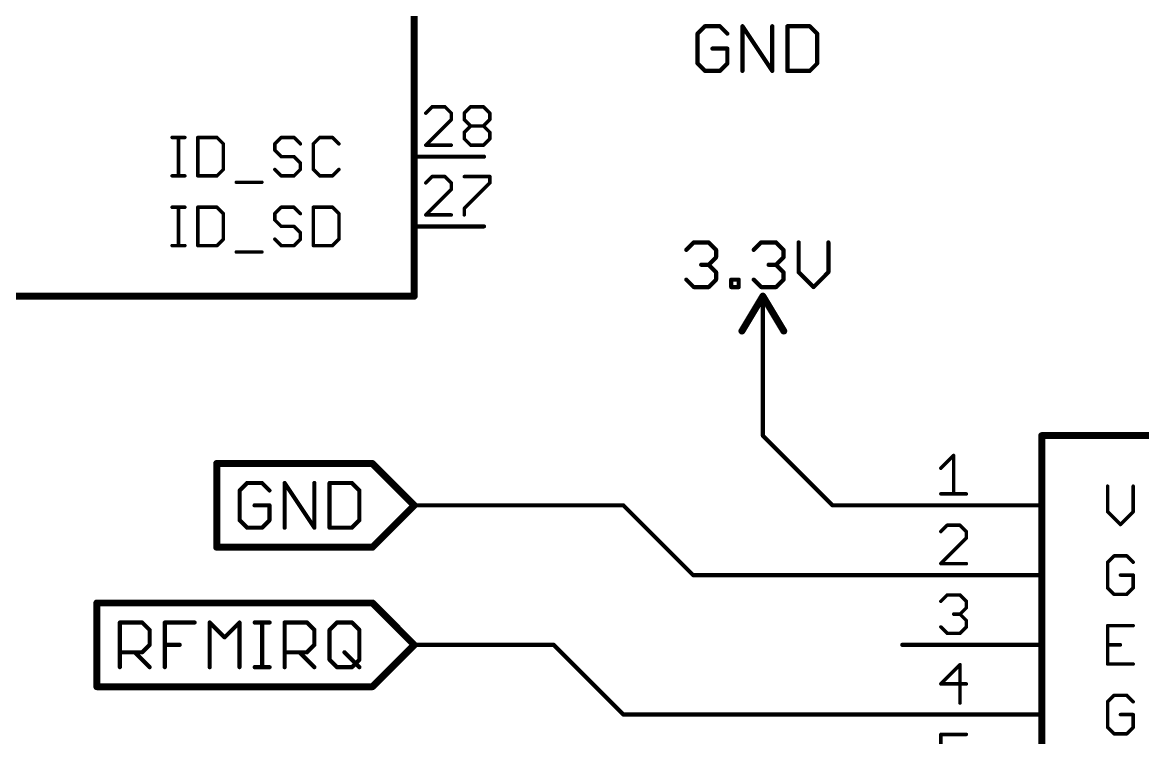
# Model space of a CAD drawing. Extents: x 2 to 137, y 1 to 177.
# Drawn here: x 72.08 to 112.89, y 85.52 to 111.57 of the extents above; entities that cross this region are included whole.
import ezdxf

# ---------------------------------------------------------------- set-up
doc = ezdxf.new("R2010")
doc.units = 0
for name, color, linetype in [('91', 94, 'CONTINUOUS'), ('94', 14, 'CONTINUOUS'), ('95', 250, 'CONTINUOUS'), ('96', 250, 'CONTINUOUS')]:
    doc.layers.add(name, color=color, linetype=linetype)

msp = doc.modelspace()

# ---------------------------------------------------------------- linework, layer by layer
at = {"layer": '91', "const_width": 0.1524}
for points in [[(99.06, 96.52), (99.06, 99.06)], [(101.6, 93.98), (99.06, 96.52)], [(88.9, 93.98), (86.36, 93.98)], [(93.98, 93.98), (88.9, 93.98)], [(96.52, 91.44), (93.98, 93.98)], [(104.14, 93.98), (101.6, 93.98)], [(104.14, 91.44), (96.52, 91.44)], [(91.44, 88.9), (86.36, 88.9)], [(93.98, 86.36), (91.44, 88.9)], [(104.14, 86.36), (93.98, 86.36)]]:
    msp.add_lwpolyline(points, dxfattribs=at)
at = {"layer": '91', "const_width": 0.0762}
for points in [[(99.0981, 99.06, 1), (99.0219, 99.06)], [(99.0219, 96.52, 1), (99.0981, 96.52)], [(99.0869, 96.5469, 1), (99.0331, 96.4931)], [(86.36, 94.0181, 1), (86.36, 93.9419)], [(88.9, 94.0181, 1), (88.9, 93.9419)], [(88.9, 93.9419, 1), (88.9, 94.0181)], [(94.0069, 94.0069, 1), (93.9531, 93.9531)], [(93.98, 93.9419, 1), (93.98, 94.0181)], [(101.6, 94.0181, 1), (101.6, 93.9419)], [(101.5731, 93.9531, 1), (101.6269, 94.0069)], [(104.14, 93.9419, 1), (104.14, 94.0181)], [(96.52, 91.4781, 1), (96.52, 91.4019)], [(96.4931, 91.4131, 1), (96.5469, 91.4669)], [(104.14, 91.4019, 1), (104.14, 91.4781)], [(86.36, 88.9381, 1), (86.36, 88.8619)], [(91.4669, 88.9269, 1), (91.4131, 88.8731)], [(91.44, 88.8619, 1), (91.44, 88.9381)], [(93.98, 86.3981, 1), (93.98, 86.3219)], [(93.9531, 86.3331, 1), (94.0069, 86.3869)], [(104.14, 86.3219, 1), (104.14, 86.3981)]]:
    msp.add_lwpolyline(points, format="xyb", dxfattribs=at)
at = {"layer": '94'}
for points, const_width in [([(86.36, 165.1), (86.36, 101.6)], 0.254), ([(88.9, 106.68), (86.36, 106.68)], 0.1524), ([(88.9, 104.14), (86.36, 104.14)], 0.1524), ([(86.36, 101.6), (60.96, 101.6)], 0.254), ([(99.06, 101.6), (98.298, 100.33)], 0.254), ([(99.822, 100.33), (99.06, 101.6)], 0.254), ([(99.06, 99.06), (99.06, 101.6)], 0.1524), ([(132.08, 96.52), (109.22, 96.52)], 0.254), ([(109.22, 96.52), (109.22, 71.12)], 0.254), ([(104.14, 93.98), (109.22, 93.98)], 0.1524), ([(104.14, 91.44), (109.22, 91.44)], 0.1524), ([(104.14, 88.9), (109.22, 88.9)], 0.1524), ([(104.14, 86.36), (109.22, 86.36)], 0.1524)]:
    msp.add_lwpolyline(points, dxfattribs=dict(at, const_width=const_width))
for points, const_width in [([(86.36, 106.7181, 1), (86.36, 106.6419)], 0.0762), ([(88.9, 106.6419, 1), (88.9, 106.7181)], 0.0762), ([(86.36, 104.1781, 1), (86.36, 104.1019)], 0.0762), ([(88.9, 104.1019, 1), (88.9, 104.1781)], 0.0762), ([(86.2965, 101.6, 1), (86.4235, 101.6)], 0.127), ([(86.36, 101.5365, 1), (86.36, 101.6635)], 0.127), ([(99.1145, 101.6327, 1), (99.0055, 101.5673)], 0.127), ([(99.1145, 101.5673, 1), (99.0055, 101.6327)], 0.127), ([(99.0981, 101.6, 1), (99.0219, 101.6)], 0.0762), ([(98.2435, 100.3627, 1), (98.3525, 100.2973)], 0.127), ([(99.7675, 100.2973, 1), (99.8765, 100.3627)], 0.127), ([(99.0219, 99.06, 1), (99.0981, 99.06)], 0.0762), ([(109.22, 96.5835, 1), (109.22, 96.4565)], 0.127), ([(109.2835, 96.52, 1), (109.1565, 96.52)], 0.127), ([(104.14, 94.0181, 1), (104.14, 93.9419)], 0.0762), ([(109.22, 93.9419, 1), (109.22, 94.0181)], 0.0762), ([(104.14, 91.4781, 1), (104.14, 91.4019)], 0.0762), ([(109.22, 91.4019, 1), (109.22, 91.4781)], 0.0762), ([(104.14, 88.9381, 1), (104.14, 88.8619)], 0.0762), ([(109.22, 88.8619, 1), (109.22, 88.9381)], 0.0762), ([(104.14, 86.3981, 1), (104.14, 86.3219)], 0.0762), ([(109.22, 86.3219, 1), (109.22, 86.3981)], 0.0762)]:
    msp.add_lwpolyline(points, format="xyb", dxfattribs=dict(at, const_width=const_width))
at = {"layer": '95'}
for points, const_width in [([(87.0121, 108.4973), (86.7791, 108.2643)], 0.127), ([(87.4782, 108.4973), (87.0121, 108.4973)], 0.127), ([(87.7112, 108.2643), (87.4782, 108.4973)], 0.127), ([(88.1824, 108.2643), (88.4154, 108.4973)], 0.127), ([(88.4154, 108.4973), (88.8815, 108.4973)], 0.127), ([(88.8815, 108.4973), (89.1145, 108.2643)], 0.127), ([(87.7112, 108.0312), (87.7112, 108.2643)], 0.127), ([(88.1824, 108.0312), (88.1824, 108.2643)], 0.127), ([(89.1145, 108.2643), (89.1145, 108.0312)], 0.127), ([(86.7791, 107.0991), (87.7112, 108.0312)], 0.127), ([(88.4154, 107.7982), (88.1824, 108.0312)], 0.127), ([(88.1824, 107.5652), (88.4154, 107.7982)], 0.127), ([(88.4154, 107.7982), (88.8815, 107.7982)], 0.127), ([(89.1145, 108.0312), (88.8815, 107.7982)], 0.127), ([(88.8815, 107.7982), (89.1145, 107.5652)], 0.127), ([(77.5381, 107.3797), (78.0041, 107.3797)], 0.127), ([(77.7711, 105.9815), (77.7711, 107.3797)], 0.127), ([(78.4736, 107.3797), (78.4736, 105.9815)], 0.127), ([(79.1727, 107.3797), (78.4736, 107.3797)], 0.127), ([(79.4057, 107.1467), (79.1727, 107.3797)], 0.127), ([(81.5132, 107.3797), (81.2801, 107.1467)], 0.127), ([(81.9792, 107.3797), (81.5132, 107.3797)], 0.127), ([(82.2123, 107.1467), (81.9792, 107.3797)], 0.127), ([(82.9164, 107.3797), (82.6834, 107.1467)], 0.127), ([(83.3825, 107.3797), (82.9164, 107.3797)], 0.127), ([(83.6155, 107.1467), (83.3825, 107.3797)], 0.127), ([(88.1824, 107.3321), (88.1824, 107.5652)], 0.127), ([(88.4154, 107.0991), (88.1824, 107.3321)], 0.127), ([(89.1145, 107.3321), (88.8815, 107.0991)], 0.127), ([(89.1145, 107.5652), (89.1145, 107.3321)], 0.127), ([(79.4057, 106.2145), (79.4057, 107.1467)], 0.127), ([(81.2801, 107.1467), (81.2801, 106.9136)], 0.127), ([(81.2801, 106.9136), (81.5132, 106.6806)], 0.127), ([(82.6834, 107.1467), (82.6834, 106.2145)], 0.127), ([(87.7112, 107.0991), (86.7791, 107.0991)], 0.127), ([(88.8815, 107.0991), (88.4154, 107.0991)], 0.127), ([(81.5132, 106.6806), (81.9792, 106.6806)], 0.127), ([(81.9792, 106.6806), (82.2123, 106.4476)], 0.127), ([(79.1727, 105.9815), (79.4057, 106.2145)], 0.127), ([(81.5132, 105.9815), (81.2801, 106.2145)], 0.127), ([(82.2123, 106.2145), (81.9792, 105.9815)], 0.127), ([(82.2123, 106.4476), (82.2123, 106.2145)], 0.127), ([(82.6834, 106.2145), (82.9164, 105.9815)], 0.127), ([(83.3825, 105.9815), (83.6155, 106.2145)], 0.127), ([(77.5381, 105.9815), (78.0041, 105.9815)], 0.127), ([(78.4736, 105.9815), (79.1727, 105.9815)], 0.127), ([(79.8769, 105.7485), (80.809, 105.7485)], 0.127), ([(81.9792, 105.9815), (81.5132, 105.9815)], 0.127), ([(82.9164, 105.9815), (83.3825, 105.9815)], 0.127), ([(87.0121, 105.9573), (86.7791, 105.7243)], 0.127), ([(87.4782, 105.9573), (87.0121, 105.9573)], 0.127), ([(87.7112, 105.7243), (87.4782, 105.9573)], 0.127), ([(87.7112, 105.4912), (87.7112, 105.7243)], 0.127), ([(88.1824, 105.9573), (89.1145, 105.9573)], 0.127), ([(89.1145, 105.7243), (88.1824, 104.7921)], 0.127), ([(89.1145, 105.9573), (89.1145, 105.7243)], 0.127), ([(86.7791, 104.5591), (87.7112, 105.4912)], 0.127), ([(77.5381, 104.8397), (78.0041, 104.8397)], 0.127), ([(77.7711, 103.4415), (77.7711, 104.8397)], 0.127), ([(78.4736, 104.8397), (78.4736, 103.4415)], 0.127), ([(79.1727, 104.8397), (78.4736, 104.8397)], 0.127), ([(79.4057, 104.6067), (79.1727, 104.8397)], 0.127), ([(81.5132, 104.8397), (81.2801, 104.6067)], 0.127), ([(81.9792, 104.8397), (81.5132, 104.8397)], 0.127), ([(82.2123, 104.6067), (81.9792, 104.8397)], 0.127), ([(82.6834, 104.8397), (82.6834, 103.4415)], 0.127), ([(83.3825, 104.8397), (82.6834, 104.8397)], 0.127), ([(83.6155, 104.6067), (83.3825, 104.8397)], 0.127), ([(79.4057, 103.6745), (79.4057, 104.6067)], 0.127), ([(81.2801, 104.6067), (81.2801, 104.3736)], 0.127), ([(83.6155, 103.6745), (83.6155, 104.6067)], 0.127), ([(87.7112, 104.5591), (86.7791, 104.5591)], 0.127), ([(88.1824, 104.7921), (88.1824, 104.5591)], 0.127), ([(81.2801, 104.3736), (81.5132, 104.1406)], 0.127), ([(81.5132, 104.1406), (81.9792, 104.1406)], 0.127), ([(81.9792, 104.1406), (82.2123, 103.9076)], 0.127), ([(79.1727, 103.4415), (79.4057, 103.6745)], 0.127), ([(81.5132, 103.4415), (81.2801, 103.6745)], 0.127), ([(82.2123, 103.6745), (81.9792, 103.4415)], 0.127), ([(82.2123, 103.9076), (82.2123, 103.6745)], 0.127), ([(83.3825, 103.4415), (83.6155, 103.6745)], 0.127), ([(77.5381, 103.4415), (78.0041, 103.4415)], 0.127), ([(78.4736, 103.4415), (79.1727, 103.4415)], 0.127), ([(79.8769, 103.2085), (80.809, 103.2085)], 0.127), ([(81.9792, 103.4415), (81.5132, 103.4415)], 0.127), ([(82.6834, 103.4415), (83.3825, 103.4415)], 0.127), ([(84.836, 95.504), (79.1625, 95.504)], 0.254), ([(79.1625, 92.456), (79.1625, 95.504)], 0.254), ([(86.36, 93.98), (84.836, 95.504)], 0.254), ([(105.5434, 95.3312), (106.0095, 95.7973)], 0.127), ([(106.0095, 95.7973), (106.0095, 94.3991)], 0.127), ([(80.2719, 94.7942), (80.0007, 94.523)], 0.1524), ([(80.8142, 94.7942), (80.2719, 94.7942)], 0.1524), ([(81.0854, 94.523), (80.8142, 94.7942)], 0.1524), ([(81.6379, 93.1672), (81.6379, 94.7942)], 0.1524), ([(81.6379, 94.7942), (82.7225, 93.1672)], 0.1524), ([(82.7225, 93.1672), (82.7225, 94.7942)], 0.1524), ([(83.275, 94.7942), (83.275, 93.1672)], 0.1524), ([(84.0885, 94.7942), (83.275, 94.7942)], 0.1524), ([(84.3597, 94.523), (84.0885, 94.7942)], 0.1524), ([(111.6203, 94.6797), (111.6203, 93.7476)], 0.127), ([(112.5524, 93.7476), (112.5524, 94.6797)], 0.127), ([(80.0007, 94.523), (80.0007, 93.4384)], 0.1524), ([(84.3597, 93.4384), (84.3597, 94.523)], 0.1524), ([(105.5434, 94.3991), (106.4755, 94.3991)], 0.127), ([(81.0854, 93.9807), (80.5431, 93.9807)], 0.1524), ([(81.0854, 93.4384), (81.0854, 93.9807)], 0.1524), ([(86.36, 93.98), (84.836, 92.456)], 0.254), ([(80.0007, 93.4384), (80.2719, 93.1672)], 0.1524), ([(80.8142, 93.1672), (81.0854, 93.4384)], 0.1524), ([(84.0885, 93.1672), (84.3597, 93.4384)], 0.1524), ([(111.6203, 93.7476), (112.0864, 93.2815)], 0.127), ([(112.0864, 93.2815), (112.5524, 93.7476)], 0.127), ([(80.2719, 93.1672), (80.8142, 93.1672)], 0.1524), ([(83.275, 93.1672), (84.0885, 93.1672)], 0.1524), ([(105.7765, 93.2573), (105.5434, 93.0243)], 0.127), ([(106.2425, 93.2573), (105.7765, 93.2573)], 0.127), ([(106.4755, 93.0243), (106.2425, 93.2573)], 0.127), ([(106.4755, 92.7912), (106.4755, 93.0243)], 0.127), ([(105.5434, 91.8591), (106.4755, 92.7912)], 0.127), ([(84.836, 92.456), (79.1625, 92.456)], 0.254), ([(106.4755, 91.8591), (105.5434, 91.8591)], 0.127), ([(111.8533, 92.1397), (111.6203, 91.9067)], 0.127), ([(111.6203, 91.9067), (111.6203, 90.9745)], 0.127), ([(112.3194, 92.1397), (111.8533, 92.1397)], 0.127), ([(112.5524, 91.9067), (112.3194, 92.1397)], 0.127), ([(112.5524, 91.4406), (112.0864, 91.4406)], 0.127), ([(112.5524, 90.9745), (112.5524, 91.4406)], 0.127), ([(111.6203, 90.9745), (111.8533, 90.7415)], 0.127), ([(112.3194, 90.7415), (112.5524, 90.9745)], 0.127), ([(105.5434, 90.4843), (105.7765, 90.7173)], 0.127), ([(105.7765, 90.7173), (106.2425, 90.7173)], 0.127), ([(106.2425, 90.7173), (106.4755, 90.4843)], 0.127), ([(111.8533, 90.7415), (112.3194, 90.7415)], 0.127), ([(84.836, 90.424), (74.7968, 90.424)], 0.254), ([(74.7968, 87.376), (74.7968, 90.424)], 0.254), ([(86.36, 88.9), (84.836, 90.424)], 0.254), ([(106.4755, 90.2512), (106.2425, 90.0182)], 0.127), ([(106.4755, 90.4843), (106.4755, 90.2512)], 0.127), ([(75.635, 88.0872), (75.635, 89.7142)], 0.1524), ([(75.635, 89.7142), (76.4485, 89.7142)], 0.1524), ([(76.4485, 89.7142), (76.7196, 89.443)], 0.1524), ([(77.2721, 88.0872), (77.2721, 89.7142)], 0.1524), ([(77.2721, 89.7142), (78.3568, 89.7142)], 0.1524), ([(78.9093, 88.0872), (78.9093, 89.7142)], 0.1524), ([(78.9093, 89.7142), (79.4516, 89.1719)], 0.1524), ([(79.4516, 89.1719), (79.9939, 89.7142)], 0.1524), ([(79.9939, 89.7142), (79.9939, 88.0872)], 0.1524), ([(80.5464, 89.7142), (81.0888, 89.7142)], 0.1524), ([(80.8176, 88.0872), (80.8176, 89.7142)], 0.1524), ([(81.6379, 88.0872), (81.6379, 89.7142)], 0.1524), ([(81.6379, 89.7142), (82.4514, 89.7142)], 0.1524), ([(82.4514, 89.7142), (82.7225, 89.443)], 0.1524), ([(83.275, 89.443), (83.5462, 89.7142)], 0.1524), ([(83.5462, 89.7142), (84.0885, 89.7142)], 0.1524), ([(84.0885, 89.7142), (84.3597, 89.443)], 0.1524), ([(106.2425, 90.0182), (106.0095, 90.0182)], 0.127), ([(106.2425, 90.0182), (106.4755, 89.7852)], 0.127), ([(106.4755, 89.7852), (106.4755, 89.5521)], 0.127), ([(76.7196, 89.443), (76.7196, 88.9007)], 0.1524), ([(82.7225, 89.443), (82.7225, 88.9007)], 0.1524), ([(83.275, 88.3584), (83.275, 89.443)], 0.1524), ([(84.3597, 89.443), (84.3597, 88.3584)], 0.1524), ([(105.7765, 89.3191), (105.5434, 89.5521)], 0.127), ([(106.2425, 89.3191), (105.7765, 89.3191)], 0.127), ([(106.4755, 89.5521), (106.2425, 89.3191)], 0.127), ([(112.5524, 89.5997), (111.6203, 89.5997)], 0.127), ([(111.6203, 89.5997), (111.6203, 88.2015)], 0.127), ([(76.7196, 88.9007), (76.4485, 88.6295)], 0.1524), ([(77.2721, 88.9007), (77.8145, 88.9007)], 0.1524), ([(82.7225, 88.9007), (82.4514, 88.6295)], 0.1524), ([(86.36, 88.9), (84.836, 87.376)], 0.254), ([(76.4485, 88.6295), (75.635, 88.6295)], 0.1524), ([(76.1773, 88.6295), (76.7196, 88.0872)], 0.1524), ([(82.4514, 88.6295), (81.6379, 88.6295)], 0.1524), ([(82.1802, 88.6295), (82.7225, 88.0872)], 0.1524), ([(83.8174, 88.6295), (84.3597, 88.0872)], 0.1524), ([(111.6203, 88.9006), (112.0864, 88.9006)], 0.127), ([(80.5464, 88.0872), (81.0888, 88.0872)], 0.1524), ([(83.5462, 88.0872), (83.275, 88.3584)], 0.1524), ([(84.0885, 88.0872), (83.5462, 88.0872)], 0.1524), ([(84.3597, 88.3584), (84.0885, 88.0872)], 0.1524), ([(106.2425, 88.1773), (105.5434, 87.4782)], 0.127), ([(106.2425, 86.7791), (106.2425, 88.1773)], 0.127), ([(111.6203, 88.2015), (112.5524, 88.2015)], 0.127), ([(84.836, 87.376), (74.7968, 87.376)], 0.254), ([(105.5434, 87.4782), (106.4755, 87.4782)], 0.127), ([(111.8533, 87.0597), (111.6203, 86.8267)], 0.127), ([(112.3194, 87.0597), (111.8533, 87.0597)], 0.127), ([(112.5524, 86.8267), (112.3194, 87.0597)], 0.127), ([(111.6203, 86.8267), (111.6203, 85.8945)], 0.127), ([(112.5524, 86.3606), (112.0864, 86.3606)], 0.127), ([(112.5524, 85.8945), (112.5524, 86.3606)], 0.127), ([(106.4755, 85.6373), (105.5434, 85.6373)], 0.127), ([(105.5434, 85.6373), (105.5434, 84.9382)], 0.127), ([(111.6203, 85.8945), (111.8533, 85.6615)], 0.127), ([(111.8533, 85.6615), (112.3194, 85.6615)], 0.127), ([(112.3194, 85.6615), (112.5524, 85.8945)], 0.127)]:
    msp.add_lwpolyline(points, dxfattribs=dict(at, const_width=const_width))
for points, const_width in [([(87.0121, 108.529, 1), (87.0121, 108.4655)], 0.0635), ([(87.0346, 108.4748, 1), (86.9897, 108.5197)], 0.0635), ([(87.5006, 108.5197, 1), (87.4557, 108.4748)], 0.0635), ([(87.4782, 108.4655, 1), (87.4782, 108.529)], 0.0635), ([(88.4154, 108.529, 1), (88.4154, 108.4655)], 0.0635), ([(88.4379, 108.4748, 1), (88.393, 108.5197)], 0.0635), ([(88.9039, 108.5197, 1), (88.859, 108.4748)], 0.0635), ([(88.8815, 108.4655, 1), (88.8815, 108.529)], 0.0635), ([(86.7566, 108.2867, 1), (86.8016, 108.2418)], 0.0635), ([(87.743, 108.2643, 1), (87.6795, 108.2643)], 0.0635), ([(87.6888, 108.2418, 1), (87.7337, 108.2867)], 0.0635), ([(88.2141, 108.2643, 1), (88.1506, 108.2643)], 0.0635), ([(88.1599, 108.2867, 1), (88.2048, 108.2418)], 0.0635), ([(89.1463, 108.2643, 1), (89.0828, 108.2643)], 0.0635), ([(89.0921, 108.2418, 1), (89.137, 108.2867)], 0.0635), ([(87.6795, 108.0312, 1), (87.743, 108.0312)], 0.0635), ([(87.7337, 108.0088, 1), (87.6888, 108.0537)], 0.0635), ([(88.1506, 108.0312, 1), (88.2141, 108.0312)], 0.0635), ([(88.2048, 108.0537, 1), (88.1599, 108.0088)], 0.0635), ([(88.4154, 107.8299, 1), (88.4154, 107.7664)], 0.0635), ([(88.4379, 107.7757, 1), (88.393, 107.8206)], 0.0635), ([(88.393, 107.7757, 1), (88.4379, 107.8206)], 0.0635), ([(88.9039, 107.8206, 1), (88.859, 107.7757)], 0.0635), ([(88.859, 107.8206, 1), (88.9039, 107.7757)], 0.0635), ([(88.8815, 107.7664, 1), (88.8815, 107.8299)], 0.0635), ([(89.0828, 108.0312, 1), (89.1463, 108.0312)], 0.0635), ([(89.137, 108.0088, 1), (89.0921, 108.0537)], 0.0635), ([(77.5381, 107.4114, 1), (77.5381, 107.3479)], 0.0635), ([(77.8028, 107.3797, 1), (77.7393, 107.3797)], 0.0635), ([(78.0041, 107.3479, 1), (78.0041, 107.4114)], 0.0635), ([(78.5053, 107.3797, 1), (78.4418, 107.3797)], 0.0635), ([(78.4736, 107.4114, 1), (78.4736, 107.3479)], 0.0635), ([(79.1951, 107.4021, 1), (79.1502, 107.3572)], 0.0635), ([(79.1727, 107.3479, 1), (79.1727, 107.4114)], 0.0635), ([(81.5132, 107.4114, 1), (81.5132, 107.3479)], 0.0635), ([(81.5356, 107.3572, 1), (81.4907, 107.4021)], 0.0635), ([(82.0017, 107.4021, 1), (81.9568, 107.3572)], 0.0635), ([(81.9792, 107.3479, 1), (81.9792, 107.4114)], 0.0635), ([(82.9164, 107.4114, 1), (82.9164, 107.3479)], 0.0635), ([(82.9389, 107.3572, 1), (82.894, 107.4021)], 0.0635), ([(83.405, 107.4021, 1), (83.3601, 107.3572)], 0.0635), ([(83.3825, 107.3479, 1), (83.3825, 107.4114)], 0.0635), ([(88.2141, 107.5652, 1), (88.1506, 107.5652)], 0.0635), ([(88.1506, 107.3321, 1), (88.2141, 107.3321)], 0.0635), ([(88.1599, 107.5876, 1), (88.2048, 107.5427)], 0.0635), ([(88.2048, 107.3546, 1), (88.1599, 107.3097)], 0.0635), ([(89.1463, 107.5652, 1), (89.0828, 107.5652)], 0.0635), ([(89.0828, 107.3321, 1), (89.1463, 107.3321)], 0.0635), ([(89.0921, 107.5427, 1), (89.137, 107.5876)], 0.0635), ([(89.137, 107.3097, 1), (89.0921, 107.3546)], 0.0635), ([(79.4375, 107.1467, 1), (79.374, 107.1467)], 0.0635), ([(79.3833, 107.1242, 1), (79.4282, 107.1691)], 0.0635), ([(81.3119, 107.1467, 1), (81.2484, 107.1467)], 0.0635), ([(81.2577, 107.1691, 1), (81.3026, 107.1242)], 0.0635), ([(81.3026, 106.9361, 1), (81.2577, 106.8912)], 0.0635), ([(81.2484, 106.9136, 1), (81.3119, 106.9136)], 0.0635), ([(82.1898, 107.1242, 1), (82.2347, 107.1691)], 0.0635), ([(82.7152, 107.1467, 1), (82.6517, 107.1467)], 0.0635), ([(82.661, 107.1691, 1), (82.7059, 107.1242)], 0.0635), ([(83.5931, 107.1242, 1), (83.638, 107.1691)], 0.0635), ([(86.7566, 107.1216, 1), (86.8016, 107.0766)], 0.0635), ([(86.7791, 107.1309, 1), (86.7791, 107.0674)], 0.0635), ([(87.7112, 107.0674, 1), (87.7112, 107.1309)], 0.0635), ([(88.4154, 107.1309, 1), (88.4154, 107.0674)], 0.0635), ([(88.393, 107.0766, 1), (88.4379, 107.1216)], 0.0635), ([(88.859, 107.1216, 1), (88.9039, 107.0766)], 0.0635), ([(88.8815, 107.0674, 1), (88.8815, 107.1309)], 0.0635), ([(81.5132, 106.7123, 1), (81.5132, 106.6488)], 0.0635), ([(81.4907, 106.6581, 1), (81.5356, 106.703)], 0.0635), ([(82.0017, 106.703, 1), (81.9568, 106.6581)], 0.0635), ([(81.9792, 106.6488, 1), (81.9792, 106.7123)], 0.0635), ([(79.374, 106.2145, 1), (79.4375, 106.2145)], 0.0635), ([(79.4282, 106.1921, 1), (79.3833, 106.237)], 0.0635), ([(81.3026, 106.237, 1), (81.2577, 106.1921)], 0.0635), ([(82.244, 106.4476, 1), (82.1805, 106.4476)], 0.0635), ([(82.1805, 106.2145, 1), (82.244, 106.2145)], 0.0635), ([(82.1898, 106.4251, 1), (82.2347, 106.47)], 0.0635), ([(82.2347, 106.1921, 1), (82.1898, 106.237)], 0.0635), ([(82.7059, 106.237, 1), (82.661, 106.1921)], 0.0635), ([(82.6517, 106.2145, 1), (82.7152, 106.2145)], 0.0635), ([(83.638, 106.1921, 1), (83.5931, 106.237)], 0.0635), ([(77.5381, 106.0133, 1), (77.5381, 105.9498)], 0.0635), ([(77.7393, 105.9815, 1), (77.8028, 105.9815)], 0.0635), ([(78.0041, 105.9498, 1), (78.0041, 106.0133)], 0.0635), ([(78.4418, 105.9815, 1), (78.5053, 105.9815)], 0.0635), ([(78.4736, 106.0133, 1), (78.4736, 105.9498)], 0.0635), ([(79.1502, 106.004, 1), (79.1951, 105.959)], 0.0635), ([(79.1727, 105.9498, 1), (79.1727, 106.0133)], 0.0635), ([(79.8769, 105.7802, 1), (79.8769, 105.7167)], 0.0635), ([(80.809, 105.7167, 1), (80.809, 105.7802)], 0.0635), ([(81.5132, 106.0133, 1), (81.5132, 105.9498)], 0.0635), ([(81.4907, 105.959, 1), (81.5356, 106.004)], 0.0635), ([(81.9568, 106.004, 1), (82.0017, 105.959)], 0.0635), ([(81.9792, 105.9498, 1), (81.9792, 106.0133)], 0.0635), ([(82.9164, 106.0133, 1), (82.9164, 105.9498)], 0.0635), ([(82.894, 105.959, 1), (82.9389, 106.004)], 0.0635), ([(83.3601, 106.004, 1), (83.405, 105.959)], 0.0635), ([(83.3825, 105.9498, 1), (83.3825, 106.0133)], 0.0635), ([(86.7566, 105.7467, 1), (86.8016, 105.7018)], 0.0635), ([(87.0121, 105.989, 1), (87.0121, 105.9255)], 0.0635), ([(87.0346, 105.9348, 1), (86.9897, 105.9797)], 0.0635), ([(87.5006, 105.9797, 1), (87.4557, 105.9348)], 0.0635), ([(87.4782, 105.9255, 1), (87.4782, 105.989)], 0.0635), ([(87.743, 105.7243, 1), (87.6795, 105.7243)], 0.0635), ([(87.6888, 105.7018, 1), (87.7337, 105.7467)], 0.0635), ([(88.1824, 105.989, 1), (88.1824, 105.9255)], 0.0635), ([(89.1463, 105.9573, 1), (89.0828, 105.9573)], 0.0635), ([(89.0828, 105.7243, 1), (89.1463, 105.7243)], 0.0635), ([(89.137, 105.7018, 1), (89.0921, 105.7467)], 0.0635), ([(89.1145, 105.9255, 1), (89.1145, 105.989)], 0.0635), ([(87.6795, 105.4912, 1), (87.743, 105.4912)], 0.0635), ([(87.7337, 105.4688, 1), (87.6888, 105.5137)], 0.0635), ([(77.5381, 104.8714, 1), (77.5381, 104.8079)], 0.0635), ([(77.8028, 104.8397, 1), (77.7393, 104.8397)], 0.0635), ([(78.0041, 104.8079, 1), (78.0041, 104.8714)], 0.0635), ([(78.5053, 104.8397, 1), (78.4418, 104.8397)], 0.0635), ([(78.4736, 104.8714, 1), (78.4736, 104.8079)], 0.0635), ([(79.1951, 104.8621, 1), (79.1502, 104.8172)], 0.0635), ([(79.1727, 104.8079, 1), (79.1727, 104.8714)], 0.0635), ([(81.5132, 104.8714, 1), (81.5132, 104.8079)], 0.0635), ([(81.5356, 104.8172, 1), (81.4907, 104.8621)], 0.0635), ([(82.0017, 104.8621, 1), (81.9568, 104.8172)], 0.0635), ([(81.9792, 104.8079, 1), (81.9792, 104.8714)], 0.0635), ([(82.6834, 104.8714, 1), (82.6834, 104.8079)], 0.0635), ([(82.7152, 104.8397, 1), (82.6517, 104.8397)], 0.0635), ([(83.405, 104.8621, 1), (83.3601, 104.8172)], 0.0635), ([(83.3825, 104.8079, 1), (83.3825, 104.8714)], 0.0635), ([(79.4375, 104.6067, 1), (79.374, 104.6067)], 0.0635), ([(79.3833, 104.5842, 1), (79.4282, 104.6291)], 0.0635), ([(81.3119, 104.6067, 1), (81.2484, 104.6067)], 0.0635), ([(81.2577, 104.6291, 1), (81.3026, 104.5842)], 0.0635), ([(82.1898, 104.5842, 1), (82.2347, 104.6291)], 0.0635), ([(83.6473, 104.6067, 1), (83.5838, 104.6067)], 0.0635), ([(83.5931, 104.5842, 1), (83.638, 104.6291)], 0.0635), ([(86.7791, 104.5909, 1), (86.7791, 104.5273)], 0.0635), ([(86.7566, 104.5816, 1), (86.8016, 104.5366)], 0.0635), ([(87.7112, 104.5273, 1), (87.7112, 104.5909)], 0.0635), ([(88.2141, 104.7921, 1), (88.1506, 104.7921)], 0.0635), ([(88.1506, 104.5591, 1), (88.2141, 104.5591)], 0.0635), ([(88.1599, 104.8146, 1), (88.2048, 104.7697)], 0.0635), ([(81.3026, 104.3961, 1), (81.2577, 104.3512)], 0.0635), ([(81.2484, 104.3736, 1), (81.3119, 104.3736)], 0.0635), ([(81.5132, 104.1723, 1), (81.5132, 104.1088)], 0.0635), ([(81.4907, 104.1181, 1), (81.5356, 104.163)], 0.0635), ([(82.0017, 104.163, 1), (81.9568, 104.1181)], 0.0635), ([(81.9792, 104.1088, 1), (81.9792, 104.1723)], 0.0635), ([(79.374, 103.6745, 1), (79.4375, 103.6745)], 0.0635), ([(79.4282, 103.6521, 1), (79.3833, 103.697)], 0.0635), ([(81.3026, 103.697, 1), (81.2577, 103.6521)], 0.0635), ([(82.244, 103.9076, 1), (82.1805, 103.9076)], 0.0635), ([(82.1805, 103.6745, 1), (82.244, 103.6745)], 0.0635), ([(82.1898, 103.8851, 1), (82.2347, 103.93)], 0.0635), ([(82.2347, 103.6521, 1), (82.1898, 103.697)], 0.0635), ([(83.5838, 103.6745, 1), (83.6473, 103.6745)], 0.0635), ([(83.638, 103.6521, 1), (83.5931, 103.697)], 0.0635), ([(77.5381, 103.4733, 1), (77.5381, 103.4098)], 0.0635), ([(77.7393, 103.4415, 1), (77.8028, 103.4415)], 0.0635), ([(78.0041, 103.4098, 1), (78.0041, 103.4733)], 0.0635), ([(78.4418, 103.4415, 1), (78.5053, 103.4415)], 0.0635), ([(78.4736, 103.4733, 1), (78.4736, 103.4098)], 0.0635), ([(79.1502, 103.464, 1), (79.1951, 103.419)], 0.0635), ([(79.1727, 103.4098, 1), (79.1727, 103.4733)], 0.0635), ([(79.8769, 103.2402, 1), (79.8769, 103.1767)], 0.0635), ([(80.809, 103.1767, 1), (80.809, 103.2402)], 0.0635), ([(81.5132, 103.4733, 1), (81.5132, 103.4098)], 0.0635), ([(81.4907, 103.419, 1), (81.5356, 103.464)], 0.0635), ([(81.9568, 103.464, 1), (82.0017, 103.419)], 0.0635), ([(81.9792, 103.4098, 1), (81.9792, 103.4733)], 0.0635), ([(82.6834, 103.4733, 1), (82.6834, 103.4098)], 0.0635), ([(82.6517, 103.4415, 1), (82.7152, 103.4415)], 0.0635), ([(83.3601, 103.464, 1), (83.405, 103.419)], 0.0635), ([(83.3825, 103.4098, 1), (83.3825, 103.4733)], 0.0635), ([(79.1625, 95.5675, 1), (79.1625, 95.4405)], 0.127), ([(79.226, 95.504, 1), (79.099, 95.504)], 0.127), ([(84.8809, 95.5489, 1), (84.7911, 95.4591)], 0.127), ([(84.836, 95.4405, 1), (84.836, 95.5675)], 0.127), ([(106.0412, 95.7973, 1), (105.9777, 95.7973)], 0.0635), ([(106.0319, 95.7748, 1), (105.987, 95.8197)], 0.0635), ([(105.521, 95.3537, 1), (105.5659, 95.3088)], 0.0635), ([(80.2719, 94.8323, 1), (80.2719, 94.7561)], 0.0762), ([(80.2988, 94.7672, 1), (80.2449, 94.8211)], 0.0762), ([(80.8412, 94.8211, 1), (80.7873, 94.7672)], 0.0762), ([(80.8142, 94.7561, 1), (80.8142, 94.8323)], 0.0762), ([(81.676, 94.7942, 1), (81.5998, 94.7942)], 0.0762), ([(81.6696, 94.8153, 1), (81.6062, 94.7731)], 0.0762), ([(82.7606, 94.7942, 1), (82.6844, 94.7942)], 0.0762), ([(83.3131, 94.7942, 1), (83.2369, 94.7942)], 0.0762), ([(83.275, 94.8323, 1), (83.275, 94.7561)], 0.0762), ([(84.1155, 94.8211, 1), (84.0616, 94.7672)], 0.0762), ([(84.0885, 94.7561, 1), (84.0885, 94.8323)], 0.0762), ([(111.6521, 94.6797, 1), (111.5885, 94.6797)], 0.0635), ([(112.5842, 94.6797, 1), (112.5207, 94.6797)], 0.0635), ([(80.0388, 94.523, 1), (79.9626, 94.523)], 0.0762), ([(79.9738, 94.55, 1), (80.0277, 94.4961)], 0.0762), ([(81.0584, 94.4961, 1), (81.1123, 94.55)], 0.0762), ([(84.3978, 94.523, 1), (84.3216, 94.523)], 0.0762), ([(84.3328, 94.4961, 1), (84.3866, 94.55)], 0.0762), ([(105.5434, 94.4309, 1), (105.5434, 94.3674)], 0.0635), ([(105.9777, 94.3991, 1), (106.0412, 94.3991)], 0.0635), ([(106.4755, 94.3674, 1), (106.4755, 94.4309)], 0.0635), ([(80.5431, 94.0188, 1), (80.5431, 93.9426)], 0.0762), ([(81.1235, 93.9807, 1), (81.0473, 93.9807)], 0.0762), ([(81.0854, 93.9426, 1), (81.0854, 94.0188)], 0.0762), ([(86.4049, 93.9351, 1), (86.3151, 94.0249)], 0.127), ([(86.3151, 93.9351, 1), (86.4049, 94.0249)], 0.127), ([(80.0277, 93.4653, 1), (79.9738, 93.4114)], 0.0762), ([(79.9626, 93.4384, 1), (80.0388, 93.4384)], 0.0762), ([(81.0473, 93.4384, 1), (81.1235, 93.4384)], 0.0762), ([(81.1123, 93.4114, 1), (81.0584, 93.4653)], 0.0762), ([(84.3216, 93.4384, 1), (84.3978, 93.4384)], 0.0762), ([(84.3866, 93.4114, 1), (84.3328, 93.4653)], 0.0762), ([(111.5885, 93.7476, 1), (111.6521, 93.7476)], 0.0635), ([(111.6428, 93.77, 1), (111.5978, 93.7251)], 0.0635), ([(112.5207, 93.7476, 1), (112.5842, 93.7476)], 0.0635), ([(112.5749, 93.7251, 1), (112.53, 93.77)], 0.0635), ([(80.2719, 93.2053, 1), (80.2719, 93.1291)], 0.0762), ([(80.2449, 93.1403, 1), (80.2988, 93.1941)], 0.0762), ([(80.7873, 93.1941, 1), (80.8412, 93.1403)], 0.0762), ([(80.8142, 93.1291, 1), (80.8142, 93.2053)], 0.0762), ([(81.5998, 93.1672, 1), (81.676, 93.1672)], 0.0762), ([(82.6844, 93.1672, 1), (82.7606, 93.1672)], 0.0762), ([(82.6908, 93.1461, 1), (82.7542, 93.1883)], 0.0762), ([(83.275, 93.2053, 1), (83.275, 93.1291)], 0.0762), ([(83.2369, 93.1672, 1), (83.3131, 93.1672)], 0.0762), ([(84.0616, 93.1941, 1), (84.1155, 93.1403)], 0.0762), ([(84.0885, 93.1291, 1), (84.0885, 93.2053)], 0.0762), ([(105.521, 93.0467, 1), (105.5659, 93.0018)], 0.0635), ([(105.7765, 93.289, 1), (105.7765, 93.2255)], 0.0635), ([(105.7989, 93.2348, 1), (105.754, 93.2797)], 0.0635), ([(106.265, 93.2797, 1), (106.2201, 93.2348)], 0.0635), ([(106.2425, 93.2255, 1), (106.2425, 93.289)], 0.0635), ([(106.5073, 93.0243, 1), (106.4438, 93.0243)], 0.0635), ([(106.4531, 93.0018, 1), (106.498, 93.0467)], 0.0635), ([(112.0639, 93.304, 1), (112.1088, 93.259)], 0.0635), ([(112.0639, 93.259, 1), (112.1088, 93.304)], 0.0635), ([(106.4438, 92.7912, 1), (106.5073, 92.7912)], 0.0635), ([(106.498, 92.7688, 1), (106.4531, 92.8137)], 0.0635), ([(79.1625, 92.5195, 1), (79.1625, 92.3925)], 0.127), ([(79.099, 92.456, 1), (79.226, 92.456)], 0.127), ([(84.7911, 92.5009, 1), (84.8809, 92.4111)], 0.127), ([(84.836, 92.3925, 1), (84.836, 92.5195)], 0.127), ([(105.5434, 91.8909, 1), (105.5434, 91.8273)], 0.0635), ([(105.521, 91.8816, 1), (105.5659, 91.8366)], 0.0635), ([(106.4755, 91.8273, 1), (106.4755, 91.8909)], 0.0635), ([(111.6521, 91.9067, 1), (111.5885, 91.9067)], 0.0635), ([(111.5978, 91.9291, 1), (111.6428, 91.8842)], 0.0635), ([(111.8533, 92.1714, 1), (111.8533, 92.1079)], 0.0635), ([(111.8758, 92.1172, 1), (111.8309, 92.1621)], 0.0635), ([(112.3418, 92.1621, 1), (112.2969, 92.1172)], 0.0635), ([(112.3194, 92.1079, 1), (112.3194, 92.1714)], 0.0635), ([(112.53, 91.8842, 1), (112.5749, 91.9291)], 0.0635), ([(112.0864, 91.4723, 1), (112.0864, 91.4088)], 0.0635), ([(112.5842, 91.4406, 1), (112.5207, 91.4406)], 0.0635), ([(112.5524, 91.4088, 1), (112.5524, 91.4723)], 0.0635), ([(111.5885, 90.9745, 1), (111.6521, 90.9745)], 0.0635), ([(111.6428, 90.997, 1), (111.5978, 90.9521)], 0.0635), ([(112.5207, 90.9745, 1), (112.5842, 90.9745)], 0.0635), ([(112.5749, 90.9521, 1), (112.53, 90.997)], 0.0635), ([(105.7765, 90.749, 1), (105.7765, 90.6855)], 0.0635), ([(105.7989, 90.6948, 1), (105.754, 90.7397)], 0.0635), ([(106.265, 90.7397, 1), (106.2201, 90.6948)], 0.0635), ([(106.2425, 90.6855, 1), (106.2425, 90.749)], 0.0635), ([(111.8533, 90.7733, 1), (111.8533, 90.7097)], 0.0635), ([(111.8309, 90.719, 1), (111.8758, 90.764)], 0.0635), ([(112.2969, 90.764, 1), (112.3418, 90.719)], 0.0635), ([(112.3194, 90.7097, 1), (112.3194, 90.7733)], 0.0635), ([(74.7968, 90.4875, 1), (74.7968, 90.3605)], 0.127), ([(74.8603, 90.424, 1), (74.7333, 90.424)], 0.127), ([(84.8809, 90.4689, 1), (84.7911, 90.3791)], 0.127), ([(84.836, 90.3605, 1), (84.836, 90.4875)], 0.127), ([(105.521, 90.5067, 1), (105.5659, 90.4618)], 0.0635), ([(106.5073, 90.4843, 1), (106.4438, 90.4843)], 0.0635), ([(106.4438, 90.2512, 1), (106.5073, 90.2512)], 0.0635), ([(106.4531, 90.4618, 1), (106.498, 90.5067)], 0.0635), ([(106.498, 90.2288, 1), (106.4531, 90.2737)], 0.0635), ([(75.6731, 89.7142, 1), (75.5969, 89.7142)], 0.0762), ([(75.635, 89.7523, 1), (75.635, 89.6761)], 0.0762), ([(76.4754, 89.7411, 1), (76.4215, 89.6872)], 0.0762), ([(76.4485, 89.6761, 1), (76.4485, 89.7523)], 0.0762), ([(77.3102, 89.7142, 1), (77.234, 89.7142)], 0.0762), ([(77.2721, 89.7523, 1), (77.2721, 89.6761)], 0.0762), ([(78.3568, 89.6761, 1), (78.3568, 89.7523)], 0.0762), ([(78.9362, 89.7411, 1), (78.8823, 89.6872)], 0.0762), ([(78.9474, 89.7142, 1), (78.8712, 89.7142)], 0.0762), ([(80.032, 89.7142, 1), (79.9558, 89.7142)], 0.0762), ([(80.0209, 89.6872, 1), (79.967, 89.7411)], 0.0762), ([(80.5464, 89.7523, 1), (80.5464, 89.6761)], 0.0762), ([(80.8557, 89.7142, 1), (80.7795, 89.7142)], 0.0762), ([(81.0888, 89.6761, 1), (81.0888, 89.7523)], 0.0762), ([(81.676, 89.7142, 1), (81.5998, 89.7142)], 0.0762), ([(81.6379, 89.7523, 1), (81.6379, 89.6761)], 0.0762), ([(82.4783, 89.7411, 1), (82.4244, 89.6872)], 0.0762), ([(82.4514, 89.6761, 1), (82.4514, 89.7523)], 0.0762), ([(83.5462, 89.7523, 1), (83.5462, 89.6761)], 0.0762), ([(83.5731, 89.6872, 1), (83.5192, 89.7411)], 0.0762), ([(84.1155, 89.7411, 1), (84.0616, 89.6872)], 0.0762), ([(84.0885, 89.6761, 1), (84.0885, 89.7523)], 0.0762), ([(106.0095, 90.0499, 1), (106.0095, 89.9864)], 0.0635), ([(106.265, 90.0406, 1), (106.2201, 89.9957)], 0.0635), ([(106.2201, 90.0406, 1), (106.265, 89.9957)], 0.0635), ([(106.2425, 89.9864, 1), (106.2425, 90.0499)], 0.0635), ([(106.5073, 89.7852, 1), (106.4438, 89.7852)], 0.0635), ([(106.4531, 89.7627, 1), (106.498, 89.8076)], 0.0635), ([(76.7577, 89.443, 1), (76.6815, 89.443)], 0.0762), ([(76.6927, 89.4161, 1), (76.7466, 89.47)], 0.0762), ([(82.7606, 89.443, 1), (82.6844, 89.443)], 0.0762), ([(82.6956, 89.4161, 1), (82.7495, 89.47)], 0.0762), ([(83.3131, 89.443, 1), (83.2369, 89.443)], 0.0762), ([(83.2481, 89.47, 1), (83.302, 89.4161)], 0.0762), ([(84.3978, 89.443, 1), (84.3216, 89.443)], 0.0762), ([(84.3327, 89.4161, 1), (84.3866, 89.47)], 0.0762), ([(105.5659, 89.5746, 1), (105.521, 89.5297)], 0.0635), ([(105.7765, 89.3509, 1), (105.7765, 89.2874)], 0.0635), ([(105.754, 89.2966, 1), (105.7989, 89.3416)], 0.0635), ([(106.2201, 89.3416, 1), (106.265, 89.2966)], 0.0635), ([(106.2425, 89.2874, 1), (106.2425, 89.3509)], 0.0635), ([(106.4438, 89.5521, 1), (106.5073, 89.5521)], 0.0635), ([(106.498, 89.5297, 1), (106.4531, 89.5746)], 0.0635), ([(111.6521, 89.5997, 1), (111.5885, 89.5997)], 0.0635), ([(111.6203, 89.6314, 1), (111.6203, 89.5679)], 0.0635), ([(112.5524, 89.5679, 1), (112.5524, 89.6314)], 0.0635), ([(76.7466, 88.8738, 1), (76.6927, 88.9276)], 0.0762), ([(77.2721, 88.9388, 1), (77.2721, 88.8626)], 0.0762), ([(77.8145, 88.8626, 1), (77.8145, 88.9388)], 0.0762), ([(79.4247, 89.1988, 1), (79.4785, 89.1449)], 0.0762), ([(79.4247, 89.1449, 1), (79.4785, 89.1988)], 0.0762), ([(82.7495, 88.8738, 1), (82.6956, 88.9276)], 0.0762), ([(86.4049, 88.8551, 1), (86.3151, 88.9449)], 0.127), ([(86.3151, 88.8551, 1), (86.4049, 88.9449)], 0.127), ([(75.635, 88.6676, 1), (75.635, 88.5914)], 0.0762), ([(76.2042, 88.6565, 1), (76.1504, 88.6026)], 0.0762), ([(76.4215, 88.6565, 1), (76.4754, 88.6026)], 0.0762), ([(76.4485, 88.5914, 1), (76.4485, 88.6676)], 0.0762), ([(76.6815, 88.9007, 1), (76.7577, 88.9007)], 0.0762), ([(81.6379, 88.6676, 1), (81.6379, 88.5914)], 0.0762), ([(82.2071, 88.6565, 1), (82.1533, 88.6026)], 0.0762), ([(82.4244, 88.6565, 1), (82.4783, 88.6026)], 0.0762), ([(82.4514, 88.5914, 1), (82.4514, 88.6676)], 0.0762), ([(82.6844, 88.9007, 1), (82.7606, 88.9007)], 0.0762), ([(83.8443, 88.6565, 1), (83.7904, 88.6026)], 0.0762), ([(111.6203, 88.9323, 1), (111.6203, 88.8688)], 0.0635), ([(112.0864, 88.8688, 1), (112.0864, 88.9323)], 0.0635), ([(76.6927, 88.0603, 1), (76.7466, 88.1141)], 0.0762), ([(80.5464, 88.1253, 1), (80.5464, 88.0491)], 0.0762), ([(81.0888, 88.0491, 1), (81.0888, 88.1253)], 0.0762), ([(82.6956, 88.0603, 1), (82.7495, 88.1141)], 0.0762), ([(83.302, 88.3853, 1), (83.2481, 88.3314)], 0.0762), ([(83.2369, 88.3584, 1), (83.3131, 88.3584)], 0.0762), ([(83.5462, 88.1253, 1), (83.5462, 88.0491)], 0.0762), ([(83.5192, 88.0603, 1), (83.5731, 88.1141)], 0.0762), ([(84.0616, 88.1141, 1), (84.1155, 88.0603)], 0.0762), ([(84.0885, 88.0491, 1), (84.0885, 88.1253)], 0.0762), ([(84.3216, 88.3584, 1), (84.3978, 88.3584)], 0.0762), ([(84.3866, 88.3314, 1), (84.3327, 88.3853)], 0.0762), ([(84.3327, 88.0603, 1), (84.3866, 88.1141)], 0.0762), ([(106.2743, 88.1773, 1), (106.2108, 88.1773)], 0.0635), ([(106.265, 88.1548, 1), (106.2201, 88.1997)], 0.0635), ([(111.5885, 88.2015, 1), (111.6521, 88.2015)], 0.0635), ([(111.6203, 88.2333, 1), (111.6203, 88.1698)], 0.0635), ([(112.5524, 88.1698, 1), (112.5524, 88.2333)], 0.0635), ([(75.5969, 88.0872, 1), (75.6731, 88.0872)], 0.0762), ([(77.234, 88.0872, 1), (77.3102, 88.0872)], 0.0762), ([(78.8712, 88.0872, 1), (78.9474, 88.0872)], 0.0762), ([(79.9558, 88.0872, 1), (80.032, 88.0872)], 0.0762), ([(80.7795, 88.0872, 1), (80.8557, 88.0872)], 0.0762), ([(81.5998, 88.0872, 1), (81.676, 88.0872)], 0.0762), ([(74.7968, 87.4395, 1), (74.7968, 87.3125)], 0.127), ([(74.7333, 87.376, 1), (74.8603, 87.376)], 0.127), ([(84.7911, 87.4209, 1), (84.8809, 87.3311)], 0.127), ([(84.836, 87.3125, 1), (84.836, 87.4395)], 0.127), ([(105.5434, 87.5099, 1), (105.5434, 87.4464)], 0.0635), ([(105.521, 87.5006, 1), (105.5659, 87.4557)], 0.0635), ([(106.4755, 87.4464, 1), (106.4755, 87.5099)], 0.0635), ([(111.8533, 87.0914, 1), (111.8533, 87.0279)], 0.0635), ([(111.8758, 87.0372, 1), (111.8309, 87.0821)], 0.0635), ([(112.3418, 87.0821, 1), (112.2969, 87.0372)], 0.0635), ([(112.3194, 87.0279, 1), (112.3194, 87.0914)], 0.0635), ([(106.2108, 86.7791, 1), (106.2743, 86.7791)], 0.0635), ([(111.6521, 86.8267, 1), (111.5885, 86.8267)], 0.0635), ([(111.5978, 86.8491, 1), (111.6428, 86.8042)], 0.0635), ([(112.53, 86.8042, 1), (112.5749, 86.8491)], 0.0635), ([(112.0864, 86.3923, 1), (112.0864, 86.3288)], 0.0635), ([(112.5842, 86.3606, 1), (112.5207, 86.3606)], 0.0635), ([(112.5524, 86.3288, 1), (112.5524, 86.3923)], 0.0635), ([(105.5434, 85.669, 1), (105.5434, 85.6055)], 0.0635), ([(105.5752, 85.6373, 1), (105.5117, 85.6373)], 0.0635), ([(106.4755, 85.6055, 1), (106.4755, 85.669)], 0.0635), ([(111.5885, 85.8945, 1), (111.6521, 85.8945)], 0.0635), ([(111.6428, 85.917, 1), (111.5978, 85.8721)], 0.0635), ([(111.8533, 85.6933, 1), (111.8533, 85.6298)], 0.0635), ([(111.8309, 85.639, 1), (111.8758, 85.684)], 0.0635), ([(112.2969, 85.684, 1), (112.3418, 85.639)], 0.0635), ([(112.3194, 85.6298, 1), (112.3194, 85.6933)], 0.0635), ([(112.5207, 85.8945, 1), (112.5842, 85.8945)], 0.0635), ([(112.5749, 85.8721, 1), (112.53, 85.917)], 0.0635)]:
    msp.add_lwpolyline(points, format="xyb", dxfattribs=dict(at, const_width=const_width))
at = {"layer": '96', "const_width": 0.1524}
for points in [[(96.9516, 111.4312), (96.6805, 111.16)], [(97.494, 111.4312), (96.9516, 111.4312)], [(97.7651, 111.16), (97.494, 111.4312)], [(98.3176, 109.8042), (98.3176, 111.4312)], [(98.3176, 111.4312), (99.4023, 109.8042)], [(99.4023, 109.8042), (99.4023, 111.4312)], [(99.9548, 111.4312), (99.9548, 109.8042)], [(100.7683, 111.4312), (99.9548, 111.4312)], [(101.0394, 111.16), (100.7683, 111.4312)], [(96.6805, 111.16), (96.6805, 110.0754)], [(101.0394, 110.0754), (101.0394, 111.16)], [(97.7651, 110.6177), (97.2228, 110.6177)], [(97.7651, 110.0754), (97.7651, 110.6177)], [(96.6805, 110.0754), (96.9516, 109.8042)], [(96.9516, 109.8042), (97.494, 109.8042)], [(97.494, 109.8042), (97.7651, 110.0754)], [(99.9548, 109.8042), (100.7683, 109.8042)], [(100.7683, 109.8042), (101.0394, 110.0754)], [(96.2712, 103.286), (96.5423, 103.5572)], [(96.5423, 103.5572), (97.0847, 103.5572)], [(97.0847, 103.5572), (97.3558, 103.286)], [(97.3558, 103.286), (97.3558, 103.0149)], [(98.7269, 103.286), (98.9981, 103.5572)], [(98.9981, 103.5572), (99.5404, 103.5572)], [(99.5404, 103.5572), (99.8116, 103.286)], [(99.8116, 103.286), (99.8116, 103.0149)], [(100.3641, 103.5572), (100.3641, 102.4725)], [(101.4487, 102.4725), (101.4487, 103.5572)], [(97.3558, 103.0149), (97.0847, 102.7437)], [(99.8116, 103.0149), (99.5404, 102.7437)], [(97.0847, 102.7437), (96.8135, 102.7437)], [(97.0847, 102.7437), (97.3558, 102.4725)], [(97.3558, 102.4725), (97.3558, 102.2014)], [(99.5404, 102.7437), (99.2692, 102.7437)], [(99.5404, 102.7437), (99.8116, 102.4725)], [(99.8116, 102.4725), (99.8116, 102.2014)], [(100.3641, 102.4725), (100.9064, 101.9302)], [(100.9064, 101.9302), (101.4487, 102.4725)], [(96.5423, 101.9302), (96.2712, 102.2014)], [(97.3558, 102.2014), (97.0847, 101.9302)], [(97.9083, 101.9302), (97.9083, 102.2014)], [(97.9083, 102.2014), (98.1795, 102.2014)], [(98.1795, 102.2014), (98.1795, 101.9302)], [(98.9981, 101.9302), (98.7269, 102.2014)], [(99.8116, 102.2014), (99.5404, 101.9302)], [(97.0847, 101.9302), (96.5423, 101.9302)], [(98.1795, 101.9302), (97.9083, 101.9302)], [(99.5404, 101.9302), (98.9981, 101.9302)]]:
    msp.add_lwpolyline(points, dxfattribs=at)
at = {"layer": '96', "const_width": 0.0762}
for points in [[(96.9516, 111.4693, 1), (96.9516, 111.3931)], [(96.9786, 111.4042, 1), (96.9247, 111.4581)], [(97.5209, 111.4581, 1), (97.467, 111.4042)], [(97.494, 111.3931, 1), (97.494, 111.4693)], [(98.3557, 111.4312, 1), (98.2795, 111.4312)], [(98.3493, 111.4523, 1), (98.2859, 111.4101)], [(99.4404, 111.4312, 1), (99.3642, 111.4312)], [(99.9929, 111.4312, 1), (99.9167, 111.4312)], [(99.9548, 111.4693, 1), (99.9548, 111.3931)], [(100.7952, 111.4581, 1), (100.7413, 111.4042)], [(100.7683, 111.3931, 1), (100.7683, 111.4693)], [(96.6535, 111.187, 1), (96.7074, 111.1331)], [(96.7186, 111.16, 1), (96.6424, 111.16)], [(97.7382, 111.1331, 1), (97.7921, 111.187)], [(101.0775, 111.16, 1), (101.0013, 111.16)], [(101.0125, 111.1331, 1), (101.0664, 111.187)], [(97.2228, 110.6558, 1), (97.2228, 110.5796)], [(97.8032, 110.6177, 1), (97.727, 110.6177)], [(97.7651, 110.5796, 1), (97.7651, 110.6558)], [(96.7074, 110.1023, 1), (96.6535, 110.0484)], [(96.6424, 110.0754, 1), (96.7186, 110.0754)], [(96.9516, 109.8423, 1), (96.9516, 109.7661)], [(96.9247, 109.7773, 1), (96.9786, 109.8311)], [(97.467, 109.8311, 1), (97.5209, 109.7773)], [(97.494, 109.7661, 1), (97.494, 109.8423)], [(97.727, 110.0754, 1), (97.8032, 110.0754)], [(97.7921, 110.0484, 1), (97.7382, 110.1023)], [(98.2795, 109.8042, 1), (98.3557, 109.8042)], [(99.3642, 109.8042, 1), (99.4404, 109.8042)], [(99.3706, 109.7831, 1), (99.434, 109.8253)], [(99.9548, 109.8423, 1), (99.9548, 109.7661)], [(99.9167, 109.8042, 1), (99.9929, 109.8042)], [(100.7413, 109.8311, 1), (100.7952, 109.7773)], [(100.7683, 109.7661, 1), (100.7683, 109.8423)], [(101.0013, 110.0754, 1), (101.0775, 110.0754)], [(101.0664, 110.0484, 1), (101.0125, 110.1023)], [(96.2442, 103.313, 1), (96.2981, 103.2591)], [(96.5423, 103.5953, 1), (96.5423, 103.5191)], [(96.5693, 103.5302, 1), (96.5154, 103.5841)], [(97.1116, 103.5841, 1), (97.0577, 103.5302)], [(97.0847, 103.5191, 1), (97.0847, 103.5953)], [(97.3939, 103.286, 1), (97.3177, 103.286)], [(97.3289, 103.2591, 1), (97.3828, 103.313)], [(98.7, 103.313, 1), (98.7538, 103.2591)], [(98.9981, 103.5953, 1), (98.9981, 103.5191)], [(99.025, 103.5302, 1), (98.9711, 103.5841)], [(99.5673, 103.5841, 1), (99.5135, 103.5302)], [(99.5404, 103.5191, 1), (99.5404, 103.5953)], [(99.8497, 103.286, 1), (99.7735, 103.286)], [(99.7846, 103.2591, 1), (99.8385, 103.313)], [(100.4022, 103.5572, 1), (100.326, 103.5572)], [(101.4868, 103.5572, 1), (101.4106, 103.5572)], [(97.3177, 103.0149, 1), (97.3939, 103.0149)], [(97.3828, 102.9879, 1), (97.3289, 103.0418)], [(99.7735, 103.0149, 1), (99.8497, 103.0149)], [(99.8385, 102.9879, 1), (99.7846, 103.0418)], [(96.8135, 102.7818, 1), (96.8135, 102.7056)], [(97.1116, 102.7706, 1), (97.0577, 102.7168)], [(97.0577, 102.7706, 1), (97.1116, 102.7168)], [(97.0847, 102.7056, 1), (97.0847, 102.7818)], [(97.3939, 102.4725, 1), (97.3177, 102.4725)], [(97.3289, 102.4456, 1), (97.3828, 102.4995)], [(99.2692, 102.7818, 1), (99.2692, 102.7056)], [(99.5673, 102.7706, 1), (99.5135, 102.7168)], [(99.5135, 102.7706, 1), (99.5673, 102.7168)], [(99.5404, 102.7056, 1), (99.5404, 102.7818)], [(99.8497, 102.4725, 1), (99.7735, 102.4725)], [(99.7846, 102.4456, 1), (99.8385, 102.4995)], [(100.391, 102.4995, 1), (100.3371, 102.4456)], [(100.326, 102.4725, 1), (100.4022, 102.4725)], [(101.4106, 102.4725, 1), (101.4868, 102.4725)], [(101.4757, 102.4456, 1), (101.4218, 102.4995)], [(96.2981, 102.2283, 1), (96.2442, 102.1744)], [(97.3177, 102.2014, 1), (97.3939, 102.2014)], [(97.3828, 102.1744, 1), (97.3289, 102.2283)], [(97.9464, 102.2014, 1), (97.8702, 102.2014)], [(97.9083, 102.2395, 1), (97.9083, 102.1633)], [(98.2176, 102.2014, 1), (98.1414, 102.2014)], [(98.1795, 102.1633, 1), (98.1795, 102.2395)], [(98.7538, 102.2283, 1), (98.7, 102.1744)], [(99.7735, 102.2014, 1), (99.8497, 102.2014)], [(99.8385, 102.1744, 1), (99.7846, 102.2283)], [(96.5423, 101.9683, 1), (96.5423, 101.8921)], [(96.5154, 101.9033, 1), (96.5693, 101.9571)], [(97.0577, 101.9571, 1), (97.1116, 101.9033)], [(97.0847, 101.8921, 1), (97.0847, 101.9683)], [(97.9083, 101.9683, 1), (97.9083, 101.8921)], [(97.8702, 101.9302, 1), (97.9464, 101.9302)], [(98.1414, 101.9302, 1), (98.2176, 101.9302)], [(98.1795, 101.8921, 1), (98.1795, 101.9683)], [(98.9981, 101.9683, 1), (98.9981, 101.8921)], [(98.9711, 101.9033, 1), (99.025, 101.9571)], [(99.5135, 101.9571, 1), (99.5673, 101.9033)], [(99.5404, 101.8921, 1), (99.5404, 101.9683)], [(100.8794, 101.9571, 1), (100.9333, 101.9033)], [(100.8794, 101.9033, 1), (100.9333, 101.9571)]]:
    msp.add_lwpolyline(points, format="xyb", dxfattribs=at)

doc.saveas('drawing.dxf')
